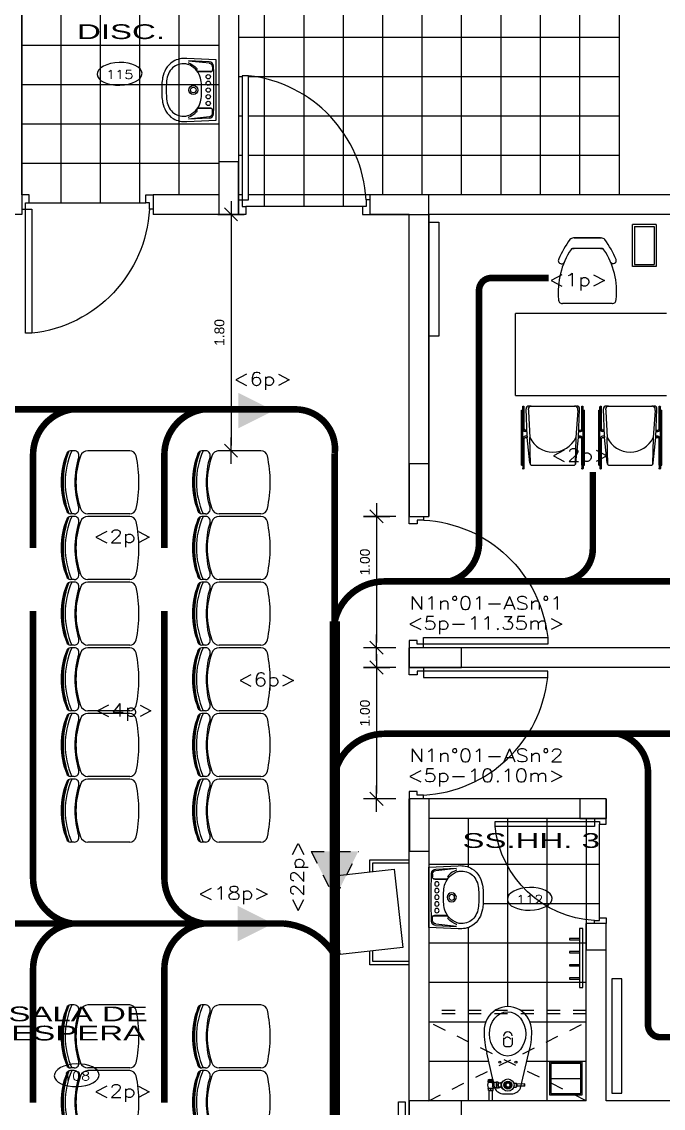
# Model space of a CAD drawing. Header units: millimetres. Extents: x 791 to 2661, y 209 to 602.
# Drawn here: x 1187.98 to 1192.87, y 536.87 to 545.15 of the extents above; entities that cross this region are included whole.
import ezdxf
from ezdxf.enums import TextEntityAlignment as Align

# ---------------------------------------------------------------- set-up
doc = ezdxf.new("R2010")
doc.units = ezdxf.units.MM
doc.header["$LTSCALE"] = 0.1
doc.header["$PDMODE"] = 3
for name, pattern in [('DASHED', [0.75, 0.5, -0.25]), ('DASHED2', [9.525, 6.35, -3.175]), ('HIDDEN', [9.525, 6.35, -3.175]), ('HIDDEN2', [4.7625, 3.175, -1.5875]), ('TRAZOS2', [0.375, 0.25, -0.125])]:
    doc.linetypes.add(name, pattern=pattern)
for name, color, linetype in [('02', 8, 'Continuous'), ('06', 1, 'Continuous'), ('1TEXTO-05', 5, 'Continuous'), ('COLUMNAS', 1, 'Continuous'), ('cOTAS EVACUACION', 1, 'Continuous'), ('Equipamiento', 1, 'Continuous'), ('evacuacion', 70, 'TRAZOS2'), ('LINEAS', 3, 'HIDDEN2'), ('Muebles proyeccion', 1, 'DASHED'), ('N-AMB', 2, 'Continuous'), ('Pisos', 253, 'Continuous'), ('Proyecciones', 9, 'HIDDEN'), ('Puertas', 1, 'Continuous'), ('Sanitarios', 1, 'Continuous'), ('texto seguridad', 120, 'Continuous'), ('Ventana alta', 1, 'DASHED2')]:
    doc.layers.add(name, color=color, linetype=linetype)
doc.layers.add('EVACUACION05', color=71, linetype='TRAZOS2', lineweight=50)
doc.styles.add('0', font='romans.SHX', dxfattribs={"width": 1.5})
doc.styles.add('LUNA', font='romans.shx', dxfattribs={"width": 1.5})
doc.styles.add('ROMANS', font='', dxfattribs={"oblique": 1, "height": 0.075})
doc.styles.get('ROMANS').set_extended_font_data('Arial')
doc.dimstyles.new('COTAS 50', dxfattribs={"dimscale": 2, "dimtxt": 1.5, "dimasz": 0.02, "dimexe": 0.05, "dimexo": 0.05, "dimgap": 0.025, "dimtad": 3, "dimzin": 4, "dimdsep": 46, "dimtxsty": 'ROMANS', "dimblk": 'LLL', "dimcen": 0, "dimdle": 0.18, "dimclrd": 256, "dimclre": 1, "dimclrt": 3, "dimadec": 0, "dimazin": 0, "dimtfac": 1, "dimtix": 1, "dimtofl": 0, "dimtmove": 1, "dimatfit": 3, "dimldrblk": 'OPEN90', "dimfxl": 0.18, "dimtolj": 1, "dimtzin": 0, "dimarcsym": 0})

# ---------------------------------------------------------------- blocks, each defined once
blk = doc.blocks.new('A$C381B24D8')
at = {"layer": 'Puertas'}
blk.add_lwpolyline([(0.07, 0.1), (0.07, 0.95), (0.025, 0.95), (0.025, 0.1)], close=True, dxfattribs=at)
for points in [[(0, 0.1), (0.025, 0.1), (0.025, 0.055), (0.05, 0.055), (0.05, 0), (0, 0)], [(0.9, 0.1), (0.875, 0.1), (0.875, 0.055), (0.85, 0.055), (0.85, 0), (0.9, 0)]]:
    blk.add_lwpolyline(points, dxfattribs=at)
blk.add_arc((-0.0292, 0.0499), 0.9056, 3.1739, 83.71109, dxfattribs=at)
blk = doc.blocks.new('A$C4FD81D01')
for p, q in [((-0.23, 0), (-0.2402, -0.2243)), ((0.23, 0), (-0.23, 0)), ((0.2402, -0.2243), (0.23, 0)), ((-0.2145, -0.0546), (-0.2216, -0.2119)), ((-0.2032, -0.0529), (-0.2208, -0.212)), ((-0.1753, -0.028), (-0.1544, -0.028)), ((-0.1404, -0.0423), (-0.1424, -0.1417)), ((-0.1375, -0.045), (-0.1375, -0.1383)), ((0.1375, -0.045), (0.1375, -0.1383)), ((0.1404, -0.0423), (0.1424, -0.1417)), ((0.1753, -0.028), (0.1544, -0.028)), ((0.2032, -0.0529), (0.2208, -0.212)), ((0.2145, -0.0546), (0.2216, -0.2119))]:
    blk.add_line(p, q)
for points in [[(-0.2072, -0.215, -0.005), (-0.2064, -0.212, -0.121292), (-0.166, -0.1504, -0.007977), (-0.1624, -0.1469)], [(0.2072, -0.215, 0.005), (0.2064, -0.212, 0.121292), (0.166, -0.1504, 0.007977), (0.1624, -0.1469)]]:
    blk.add_lwpolyline(points, format="xyb")
blk.add_lwpolyline([(-0.0496, -0.1137, 0.062677), (-0.1048, -0.1251, 0.110639), (-0.1576, -0.159, 0.120976), (-0.195, -0.2156, 0.061198), (-0.2, -0.25, 0.21707), (-0.1593, -0.342, 0.174983), (-0.0545, -0.3798, 0.010618), (0, -0.381, 0.010618), (0.0545, -0.3798, 0.174983), (0.1593, -0.342, 0.21707), (0.2, -0.25, 0.061198), (0.195, -0.2156, 0.120976), (0.1576, -0.159, 0.110639), (0.1048, -0.1251, 0.062677), (0.0496, -0.1137, 0.017583), (0, -0.112, 0.017583)], format="xyb", close=True)
for centre, radius in [((-0.1015, -0.0615), 0.0165), ((-0.051, -0.0615), 0.0165), ((0, -0.0615), 0.0165), ((0.051, -0.0615), 0.0165), ((0.1015, -0.0615), 0.0165), ((0, -0.175), 0.035), ((0, -0.175), 0.0215)]:
    blk.add_circle(centre, radius)
for centre, radius, start, end in [((-0.1795, -0.0561), 0.035, 92.00786, 177.39475), ((-0.1753, -0.056), 0.028, 90, 173.68888), ((0, -5.1762), 5.1582, 87.99214, 92.00786), ((-0.1545, -0.045), 0.017, 0, 90), ((-0.1544, -0.042), 0.014, 358.86261, 90), ((0.1545, -0.045), 0.017, 90, 180), ((0.1544, -0.042), 0.014, 90, 181.13739), ((0.1753, -0.056), 0.028, 6.31112, 90), ((0.1795, -0.0561), 0.035, 2.60525, 87.99214), ((-0.1583, -0.1513), 0.006, 313.35691, 133.35691), ((-0.1404, -0.1417), 0.002, 178.86261, 305.63814), ((-0.1355, -0.1383), 0.002, 180, 303.28912), ((0.1048, -0.1251), 9e-16, 142.3286, 0), ((0.1355, -0.1383), 0.002, 236.71088, 0), ((0.1404, -0.1417), 0.002, 234.36186, 1.13739), ((0.1583, -0.1513), 0.006, 46.64309, 226.64309), ((-0.0555, -0.2393), 0.1853, 175.37654, 209.02537), ((0.0555, -0.2393), 0.1853, 330.97463, 4.62346), ((-0.0678, -0.2307), 0.1792, 213.31809, 238.99235), ((0.0678, -0.2307), 0.1792, 301.00765, 326.68191), ((-0.0595, -0.2119), 0.1996, 239.74352, 260.7094), ((-0.0208, -0.0264), 0.389, 259.49668, 266.34485), ((0.0208, -0.0264), 0.389, 273.65515, 280.50332), ((0.0595, -0.2119), 0.1996, 279.2906, 300.25648), ((0, 2.5021), 2.9171, 269.10365, 270.89635)]:
    blk.add_arc(centre, radius, start, end)
blk = doc.blocks.new('A$C634057D1')
for p, q in [((0, 0), (0, -0.0778)), ((0.027, 0), (0.027, -0.0778)), ((-0.0857, -0.0538), (-0.1421, -0.0538)), ((-0.0035, -0.0778), (-0.0035, -0.0948)), ((0.0305, -0.0778), (-0.0035, -0.0778)), ((0.0135, -0.0795), (0.0135, -0.0931)), ((0.0305, -0.0778), (0.0305, -0.0948)), ((-0.212, -0.0973), (-0.2772, -0.3682)), ((-0.243, -0.1109), (-0.245, -0.1129)), ((-0.245, -0.1129), (-0.245, -0.1267)), ((-0.243, -0.1287), (-0.245, -0.1267)), ((-0.243, -0.1109), (-0.186, -0.1128)), ((-0.243, -0.1109), (-0.243, -0.1287)), ((-0.243, -0.1287), (-0.186, -0.1268)), ((-0.186, -0.1128), (-0.186, -0.1268)), ((-0.1795, -0.1048), (-0.182, -0.1073)), ((-0.182, -0.1323), (-0.182, -0.1073)), ((-0.1795, -0.1348), (-0.182, -0.1323)), ((-0.162, -0.1048), (-0.1795, -0.1048)), ((-0.1795, -0.1348), (-0.1795, -0.1048)), ((-0.162, -0.1348), (-0.1795, -0.1348)), ((-0.1591, -0.0988), (-0.162, -0.0988)), ((-0.162, -0.1062), (-0.162, -0.0988)), ((-0.162, -0.1334), (-0.162, -0.1408)), ((-0.1591, -0.1408), (-0.162, -0.1408)), ((-0.066, -0.0978), (-0.0744, -0.0978)), ((-0.066, -0.1418), (-0.0744, -0.1418)), ((-0.066, -0.0978), (-0.066, -0.1418)), ((-0.066, -0.1043), (-0.043, -0.1043)), ((-0.066, -0.1353), (-0.043, -0.1353)), ((-0.0477, -0.1043), (-0.0505, -0.0965)), ((-0.0472, -0.1043), (-0.0505, -0.0965)), ((-0.043, -0.0973), (-0.028, -0.0973)), ((-0.043, -0.1423), (-0.043, -0.0973)), ((-0.043, -0.1423), (-0.028, -0.1423)), ((-0.0408, -0.1198), (-0.0302, -0.1198)), ((-0.028, -0.1423), (-0.028, -0.0973)), ((-0.028, -0.0998), (-0.013, -0.0998)), ((-0.028, -0.1398), (-0.013, -0.1398)), ((-0.0169, -0.0973), (0.0437, -0.3664)), ((0.0037, -0.0993), (-0.013, -0.0993)), ((-0.013, -0.0993), (-0.013, -0.1403)), ((0.0037, -0.1403), (-0.013, -0.1403)), ((0.0331, -0.0948), (-0.0061, -0.0948)), ((-0.0061, -0.0948), (-0.0061, -0.0993)), ((0.0331, -0.0968), (-0.0061, -0.0968)), ((-0.0061, -0.1403), (-0.0061, -0.1518)), ((0.0331, -0.1428), (-0.0061, -0.1428)), ((0.0331, -0.1518), (-0.0061, -0.1518)), ((-0.0035, -0.1518), (-0.0035, -0.1618)), ((0.0305, -0.1618), (-0.0035, -0.1618)), ((0.0135, -0.1535), (0.0135, -0.1601)), ((0.0305, -0.1518), (0.0305, -0.1618)), ((0.0331, -0.0948), (0.0331, -0.0968)), ((0.0331, -0.1428), (0.0331, -0.1518)), ((-0.149, -0.4801), (-0.149, -0.4297)), ((-0.099, -0.4147), (-0.134, -0.4147)), ((-0.084, -0.4801), (-0.084, -0.4297))]:
    blk.add_line(p, q)
blk.add_lwpolyline([(-0.1257, -0.1038), (-0.135, -0.1198), (-0.1257, -0.1358), (-0.1073, -0.1358), (-0.098, -0.1198), (-0.1073, -0.1038)], close=True)
for centre, radius in [((-0.1165, -0.1198), 0.0475), ((-0.1165, -0.1198), 0.03), ((-0.1165, -0.1198), 0.029), ((-0.1165, -0.1198), 0.0261), ((-0.1165, -0.1198), 0.024), ((-0.1165, -0.1198), 0.0232), ((-0.1165, -0.1198), 0.016), ((-0.1783, -0.2941), 0.00767), ((-0.0547, -0.2941), 0.00767)]:
    blk.add_circle(centre, radius)
for centre, radius, start, end in [((-0.1462, -0.1253), 0.0716, 87.57807, 156.96042), ((-0.0827, -0.1253), 0.0716, 23.03958, 92.42193), ((0.005, -0.1001), 0.0223, 67.58788, 112.41212), ((0.022, -0.1001), 0.0223, 67.58788, 112.41212), ((-0.1802, -0.1176), 0.00754, 103.7683, 140.24247), ((-0.1802, -0.122), 0.00754, 219.75753, 256.2317), ((-0.1345, -0.1093), 0.0275, 157.58788, 171.3471), ((-0.1345, -0.1303), 0.0275, 188.6529, 202.41212), ((-0.0962, -0.1149), 0.0304, 7.81293, 34.26209), ((-0.0962, -0.1247), 0.0304, 325.73791, 352.18707), ((-0.0135, -0.1086), 0.0295, 157.58788, 202.41212), ((-0.0135, -0.131), 0.0295, 157.58788, 202.41212), ((-0.0575, -0.1086), 0.0295, 337.58788, 22.41212), ((-0.0575, -0.131), 0.0295, 337.58788, 22.41212), ((0.0241, -0.1198), 0.0371, 146.49155, 213.50845), ((0.005, -0.0725), 0.0223, 247.58788, 292.41212), ((0.005, -0.1741), 0.0223, 67.58788, 112.41212), ((0.005, -0.1395), 0.0223, 247.58788, 292.41212), ((0.039, -0.1198), 0.0408, 159.19873, 200.80127), ((0.022, -0.0725), 0.0223, 247.58788, 292.41212), ((0.022, -0.1741), 0.0223, 67.58788, 112.41212), ((0.022, -0.1395), 0.0223, 247.58788, 292.41212), ((-0.0134, -0.1198), 0.0519, 333.71578, 26.28422), ((-0.134, -0.4297), 0.015, 90, 180), ((-0.1165, -0.4921), 0.0326, 184.69817, 357.37177), ((-0.1138, -0.4582), 0.0267, 202.8247, 331.59324), ((-0.099, -0.4297), 0.015, 0, 90)]:
    blk.add_arc(centre, radius, start, end)
for centre, major_axis, ratio, start_param, end_param in [((-0.1165, -0.5233), (0, -0.3339), 0.543435, 4.229443, 4.728782), ((-0.1165, -0.5233), (0, -0.3339), 0.543435, 1.554403, 2.060025), ((-0.1165, -0.5288), (0, -0.1893), 0.958462, 4.712389, 7.853982)]:
    blk.add_ellipse(centre, major_axis=major_axis, ratio=ratio, start_param=start_param, end_param=end_param)
blk.add_ellipse((-0.1144, -0.5096), major_axis=(0, -0.1683), ratio=0.821749)
blk = doc.blocks.new('MC-19')
at = {"layer": 'Equipamiento'}
for p, q in [((0.2192, 0.631), (0.2193, 0.6328)), ((0.2193, 0.6328), (0.2193, 0.6329)), ((0.2193, 0.6328), (0.2193, 0.6328)), ((0.2193, 0.6328), (0.2193, 0.6328)), ((0.2193, 0.6328), (0.2193, 0.6328)), ((0.2193, 0.6328), (0.2193, 0.6328)), ((0.2193, 0.6328), (0.2193, 0.6328)), ((0.2193, 0.631), (0.2193, 0.2528)), ((0.2193, 0.6265), (0.2193, 0.2528)), ((-0.2807, 0.5428), (-0.2807, 0.5476)), ((-0.2807, 0.5428), (-0.2807, 0.5476)), ((-0.2807, 0.5428), (-0.2807, 0.3381)), ((-0.2807, 0.3428), (-0.2807, 0.5428)), ((-0.1999, 0.5569), (-0.1999, 0.3287)), ((-0.1999, 0.5433), (-0.1999, 0.5569)), ((-0.1999, 0.5569), (-0.1999, 0.5433)), ((-0.1999, 0.3287), (-0.1999, 0.3423)), ((0.2192, 0.2549), (0.2193, 0.2528)), ((0.2193, 0.2528), (0.2193, 0.2528)), ((0.2193, 0.2528), (0.2193, 0.2528))]:
    blk.add_line(p, q, dxfattribs=at)
for centre, radius, start, end in [((0.1325, 0.0765), 0.5891, 84.47386, 123.23104), ((-0.1086, 0.6393), 0.0236, 303.18455, 106.85889), ((0.1893, 0.6328), 0.03, 360, 90), ((0.223, -0.1203), 0.8522, 113.39683, 125.1108), ((-0.2266, 0.5403), 0.0546, 137.91193, 172.27353), ((-0.1803, 0.5516), 0.0202, 119.4922, 164.76408), ((-0.2009, 0.3564), 0.0819, 192.9593, 215.40271), ((0.2133, 0.9796), 0.8253, 234.35405, 246.14717), ((-0.1809, 0.3337), 0.0196, 194.76112, 241.35335), ((0.1341, 0.8152), 0.595, 236.66069, 275.32146), ((-0.1074, 0.2459), 0.0248, 238.20308, 80.96344), ((0.1893, 0.2528), 0.03, 270, 0)]:
    blk.add_arc(centre, radius, start, end, dxfattribs=at)
blk = doc.blocks.new('MC-17')
for p, q in [((-0.23, 0.5084), (-0.23, 0.5152)), ((-0.23, 0.5084), (-0.23, 0.5087)), ((-0.23, 0.49), (-0.23, 0.5087)), ((-0.23, 0.3468), (-0.23, 0.5084)), ((-0.22, 0.5084), (-0.22, 0.5152)), ((-0.22, 0.5084), (-0.22, 0.5087)), ((-0.22, 0.3468), (-0.22, 0.5087)), ((-0.22, 0.5087), (-0.22, 0.3468)), ((-0.1954, 0.29), (-0.2032, 0.4983)), ((-0.1862, 0.4903), (-0.1862, 0.5)), ((-0.175, 0.52), (-0.1833, 0.52)), ((-0.175, 0.52), (-0.1573, 0.52)), ((-0.1662, 0.52), (0.1696, 0.52)), ((-0.1573, 0.52), (-0.1573, 0.5192)), ((0.175, 0.52), (0.1643, 0.52)), ((0.175, 0.52), (0.1833, 0.52)), ((0.1896, 0.4867), (0.1896, 0.5)), ((0.195, 0.28), (0.2032, 0.4983)), ((0.22, 0.508), (0.22, 0.5153)), ((0.22, 0.3468), (0.22, 0.508)), ((0.23, 0.508), (0.23, 0.5153)), ((0.23, 0.3468), (0.23, 0.508)), ((-0.24, 0.49), (-0.23, 0.49)), ((-0.24, 0.49), (-0.23, 0.49)), ((-0.24, 0.49), (-0.23, 0.49)), ((-0.24, 0.49), (-0.23, 0.49)), ((-0.24, 0.49), (-0.23, 0.49)), ((-0.24, 0.07), (-0.24, 0.49)), ((-0.24, 0.49), (-0.24, 0.07)), ((-0.23, 0.49), (-0.23, 0.46)), ((-0.1862, 0.4903), (-0.1862, 0.4799)), ((-0.1862, 0.4799), (-0.175, 0.28)), ((0.1896, 0.4867), (0.175, 0.28)), ((0.23, 0.49), (0.24, 0.49)), ((0.24, 0.07), (0.24, 0.49)), ((-0.23, 0.27), (-0.23, 0.3468)), ((-0.1971, 0.3368), (-0.21, 0.3368)), ((0.1971, 0.3368), (0.21, 0.3368)), ((0.23, 0.2674), (0.23, 0.3644)), ((-0.23, 0.27), (-0.23, 0.0524)), ((-0.2199, 0.3268), (-0.22, 0.3268)), ((-0.22, 0.27), (-0.22, 0.0524)), ((-0.22, 0.0517), (-0.22, 0.27)), ((-0.1968, 0.3268), (-0.21, 0.3268)), ((-0.1954, 0.29), (-0.21, 0.29)), ((-0.21, 0.28), (-0.195, 0.28)), ((-0.21, 0.28), (-0.195, 0.28)), ((-0.1954, 0.29), (-0.195, 0.28)), ((-0.1759, 0.089), (-0.195, 0.28)), ((-0.175, 0.28), (-0.175, 0.28)), ((-0.1697, 0.0755), (-0.175, 0.28)), ((0.175, 0.28), (0.1697, 0.0755)), ((0.1759, 0.089), (0.195, 0.28)), ((0.21, 0.28), (0.195, 0.28)), ((0.195, 0.28), (0.21, 0.28)), ((0.21, 0.29), (0.1954, 0.29)), ((0.1968, 0.3268), (0.21, 0.3268)), ((0.22, 0.27), (0.22, 0.2531)), ((0.22, 0.07), (0.22, 0.27)), ((0.22, 0.2531), (0.22, 0.07)), ((0.23, 0.29), (0.23, 0.3268)), ((0.23, 0.29), (0.23, 0.2674)), ((0.23, 0.28), (0.23, 0.29)), ((0.23, 0.28), (0.23, 0.2586)), ((0.23, 0.0526), (0.23, 0.27)), ((0.23, 0.2586), (0.23, 0.0448)), ((-0.23, 0.07), (-0.23, 0.1)), ((-0.1759, 0.089), (-0.1759, 0.089)), ((-0.24, 0.07), (-0.23, 0.07)), ((-0.24, 0.07), (-0.23, 0.07)), ((-0.24, 0.07), (-0.23, 0.07)), ((-0.24, 0.07), (-0.23, 0.07)), ((-0.24, 0.07), (-0.23, 0.07)), ((-0.23, 0.07), (-0.23, 0.0524)), ((-0.23, 0.0533), (-0.23, 0.0449)), ((-0.23, 0.0533), (-0.23, 0.0524)), ((-0.22, 0.0524), (-0.22, 0.0554)), ((-0.22, 0.0517), (-0.22, 0.049)), ((-0.22, 0.049), (-0.22, 0.0449)), ((-0.1559, 0.07), (0.1559, 0.07)), ((0.22, 0.07), (0.22, 0.0526)), ((0.22, 0.0526), (0.22, 0.0448)), ((0.23, 0.07), (0.24, 0.07)), ((0.23, 0.0526), (0.23, 0.0448))]:
    blk.add_line(p, q)
for centre in [(-0.225, 0.515), (0.225, 0.515), (-0.225, 0.045), (0.225, 0.045)]:
    blk.add_circle(centre, 0.005)
for centre, radius, start, end in [((-0.1833, 0.5), 0.02, 90.00001, 184.76365), ((-0.1662, 0.5), 0.02, 90.00001, 180.00001), ((0.1696, 0.5), 0.02, 0.00001, 90.00001), ((0.1833, 0.5), 0.02, 355.23637, 90.00001), ((-0.21, 0.3468), 0.02, 180.00001, 270.00001), ((-0.21, 0.3468), 0.01, 180.00001, 270.00001), ((0.21, 0.3468), 0.01, 270.00001, 0.00001), ((0.21, 0.3468), 0.02, 270.00001, 0.00001), ((-0.21, 0.27), 0.02, 90.00001, 180.00001), ((-0.21, 0.27), 0.01, 90.00001, 180.00001), ((-0.21, 0.27), 0.01, 90.00001, 180.00001), ((0, 0.3642), 0.1942, 205.69542, 334.3046), ((0.21, 0.27), 0.02, 0.00001, 90.00001), ((0.21, 0.27), 0.01, 0.00001, 90.00001), ((-0.1559, 0.09), 0.02, 182.72632, 270.00001), ((0.1559, 0.09), 0.02, 270.00001, 357.2737)]:
    blk.add_arc(centre, radius, start, end)
blk = doc.blocks.new('MC-34')
for p, q in [((-0.025, 0.05), (-0.1, 0.05)), ((-0.025, -0.05), (-0.1, -0.05)), ((-0.025, -0.15), (-0.1, -0.15))]:
    blk.add_line(p, q)
blk.add_lwpolyline([(0, -0.225), (0, 0.225), (-0.025, 0.225), (-0.025, -0.225)], close=True)
for points in [[(-0.025, 0.15), (-0.1, 0.15), (-0.1, 0.14), (-0.025, 0.14)], [(-0.025, 0.05), (-0.1, 0.05), (-0.1, 0.04), (-0.025, 0.04)], [(-0.025, -0.05), (-0.1, -0.05), (-0.1, -0.06), (-0.025, -0.06)], [(-0.025, -0.15), (-0.1, -0.15), (-0.1, -0.16), (-0.025, -0.16)]]:
    blk.add_lwpolyline(points)
blk = doc.blocks.new('I-40')
at = {"layer": 'Equipamiento'}
for points in [[(-0.555, 0.7157), (-0.255, 0.7157), (-0.255, 0.6124)], [(-0.555, 0.6907), (-0.28, 0.6907), (-0.28, 0.6097)], [(-0.255, 0.0088), (-0.255, -0.0843), (-0.555, -0.0843)], [(-0.28, 0.006), (-0.28, -0.0593), (-0.555, -0.0593)]]:
    blk.add_lwpolyline(points, dxfattribs=at)
blk.add_lwpolyline([(-0.508, 0.5844), (-0.0309, 0.6373), (0.0353, 0.041), (-0.4418, -0.012)], close=True, dxfattribs=at)
blk = doc.blocks.new('MP-1')
at = {"layer": 'Equipamiento'}
blk.add_line((0.115, 0), (0.115, -0.23), dxfattribs=at)
for points in [[(-0.01, -0.24), (0.24, -0.24), (0.24, 0.01), (-0.01, 0.01)], [(0, -0.23), (0.23, -0.23), (0.23, 0), (0, 0)]]:
    blk.add_lwpolyline(points, close=True, dxfattribs=at)
blk = doc.blocks.new('A$C3F322D38')
at = {"layer": 'Equipamiento'}
for p, q in [((-0.24, -0.1005), (-0.24, -0.0705)), ((0.24, -0.1005), (0.24, -0.0705)), ((-0.24, -0.5221), (-0.24, -0.2041)), ((0.24, -0.5221), (0.24, -0.2041))]:
    blk.add_line(p, q, dxfattribs=at)
for centre, radius, start, end in [((0, -0.6123), 0.5823, 65.66022, 114.33978), ((-0.2063, -0.0733), 0.0338, 113.58995, 175.27762), ((0, -0.678), 0.663, 69.07195, 110.92805), ((0, -0.6772), 0.6672, 69.62047, 110.37953), ((0, -0.5917), 0.5917, 68.18646, 111.81354), ((0.2063, -0.0733), 0.0338, 4.72238, 66.41005), ((-0.205, -0.1005), 0.035, 180, 286.85061), ((-0.18, -0.2041), 0.06, 109.1043, 180), ((0, -0.7089), 0.5959, 70.42637, 109.57363), ((0, -0.7605), 0.6561, 72.72344, 107.27656), ((0.205, -0.1005), 0.035, 253.14939, 0), ((0.18, -0.2041), 0.06, 0, 70.8957), ((-0.19, -0.5221), 0.05, 180, 257.77604), ((0, 0.3318), 0.9248, 257.47372, 282.52628), ((0.19, -0.5221), 0.05, 282.22396, 0)]:
    blk.add_arc(centre, radius, start, end, dxfattribs=at)
blk = doc.blocks.new('LLL')
for p, q in [((0, 2.5), (0, -2.5)), ((2.5, 0), (-2.5, 0))]:
    blk.add_line(p, q)
at = {"color": 3}
blk.add_line((-1.25, -1.25), (1.25, 1.25), dxfattribs=at)
at = {"layer": 'Defpoints', "color": 0, "linetype": 'ByBlock'}
blk.add_point((0, 0), dxfattribs=at)
blk.add_point((0, 0), dxfattribs=at)
blk = doc.blocks.new('*D289')
at = {"layer": 'cOTAS EVACUACION', "color": 1, "lineweight": -2, "ltscale": 0.15, "transparency": 16777216}
for p, q in [((1190.8314, 540.2291), (1190.5838, 540.2291)), ((1190.8314, 539.2291), (1190.5838, 539.2291))]:
    blk.add_line(p, q, dxfattribs=at)
at = {"layer": 'cOTAS EVACUACION', "lineweight": -2, "ltscale": 0.15, "transparency": 16777216}
blk.add_line((1190.6838, 540.1891), (1190.6838, 539.2691), dxfattribs=at)
at = {"layer": 'Defpoints', "color": 0, "ltscale": 0.15, "transparency": 16777216}
for p in [(1190.9314, 540.2291), (1190.6838, 539.2291), (1190.9314, 539.2291)]:
    blk.add_point(p, dxfattribs=at)
at = {"layer": 'cOTAS EVACUACION', "lineweight": -2, "ltscale": 0.15, "transparency": 16777216, "xscale": 0.04, "yscale": 0.04, "zscale": 0.04}
for p, rotation in [((1190.6838, 540.2291), 90), ((1190.6838, 539.2291), 270)]:
    blk.add_blockref('LLL', p, dxfattribs=dict(at, rotation=rotation))
at = {"layer": 'cOTAS EVACUACION', "color": 3, "ltscale": 0.15, "transparency": 16777216, "insert": (1190.5955, 539.8809), "char_height": 0.075, "attachment_point": 5, "rotation": 90, "style": 'ROMANS'}
blk.add_mtext('\\A1;1.00', dxfattribs=at)
blk = doc.blocks.new('_OPEN90')
at = {"color": 0, "linetype": 'ByBlock', "ltscale": 0.7}
for p, q in [((0, 0), (-1, 0)), ((-0.5, 0.5), (0, 0)), ((0, 0), (-0.5, -0.5))]:
    blk.add_line(p, q, dxfattribs=at)
blk = doc.blocks.new('*D290')
at = {"layer": 'cOTAS EVACUACION', "color": 1, "lineweight": -2, "ltscale": 0.15, "transparency": 16777216}
for p, q in [((1190.8314, 541.3791), (1190.5838, 541.3791)), ((1190.8314, 540.3791), (1190.5838, 540.3791))]:
    blk.add_line(p, q, dxfattribs=at)
at = {"layer": 'cOTAS EVACUACION', "lineweight": -2, "ltscale": 0.15, "transparency": 16777216}
blk.add_line((1190.6838, 541.3391), (1190.6838, 540.4191), dxfattribs=at)
at = {"layer": 'Defpoints', "color": 0, "ltscale": 0.15, "transparency": 16777216}
for p in [(1190.9314, 541.3791), (1190.6838, 540.3791), (1190.9314, 540.3791)]:
    blk.add_point(p, dxfattribs=at)
at = {"layer": 'cOTAS EVACUACION', "lineweight": -2, "ltscale": 0.15, "transparency": 16777216, "xscale": 0.04, "yscale": 0.04, "zscale": 0.04}
for p, rotation in [((1190.6838, 541.3791), 90), ((1190.6838, 540.3791), 270)]:
    blk.add_blockref('LLL', p, dxfattribs=dict(at, rotation=rotation))
at = {"layer": 'cOTAS EVACUACION', "color": 3, "ltscale": 0.15, "transparency": 16777216, "insert": (1190.5955, 541.0309), "char_height": 0.075, "attachment_point": 5, "rotation": 90, "style": 'ROMANS'}
blk.add_mtext('\\A1;1.00', dxfattribs=at)
blk = doc.blocks.new('*D293')
at = {"layer": 'cOTAS EVACUACION', "color": 1, "lineweight": -2, "ltscale": 0.15, "transparency": 16777216}
for p, q in [((1189.5814, 543.6791), (1189.6758, 543.6791)), ((1189.5445, 541.8791), (1189.4758, 541.8791))]:
    blk.add_line(p, q, dxfattribs=at)
at = {"layer": 'cOTAS EVACUACION', "lineweight": -2, "ltscale": 0.15, "transparency": 16777216}
blk.add_line((1189.5758, 543.6391), (1189.5758, 541.9191), dxfattribs=at)
at = {"layer": 'Defpoints', "color": 0, "ltscale": 0.15, "transparency": 16777216}
for p in [(1189.4814, 543.6791), (1189.5758, 541.8791), (1189.6445, 541.8791)]:
    blk.add_point(p, dxfattribs=at)
at = {"layer": 'cOTAS EVACUACION', "lineweight": -2, "ltscale": 0.15, "transparency": 16777216, "xscale": 0.04, "yscale": 0.04, "zscale": 0.04}
for p, rotation in [((1189.5758, 543.6791), 90), ((1189.5758, 541.8791), 270)]:
    blk.add_blockref('LLL', p, dxfattribs=dict(at, rotation=rotation))
at = {"layer": 'cOTAS EVACUACION', "color": 3, "ltscale": 0.15, "transparency": 16777216, "insert": (1189.4875, 542.7791), "char_height": 0.075, "attachment_point": 5, "rotation": 90, "style": 'ROMANS'}
blk.add_mtext('\\A1;1.80', dxfattribs=at)

msp = doc.modelspace()

# ---------------------------------------------------------------- hatches: boundary and pattern name
at = {"layer": 'evacuacion', "linetype": 'DASHED2', "ltscale": 0.025}
for points in [[(1189.9008, 542.1849), (1189.6308, 542.3199), (1189.6308, 542.0499)], [(1189.896, 538.2789), (1189.626, 538.4139), (1189.626, 538.1439)]]:
    msp.add_hatch(color=256, dxfattribs=at).paths.add_polyline_path(points)
at = {"layer": 'EVACUACION05', "ltscale": 0.05}
msp.add_hatch(color=256, dxfattribs=at).paths.add_polyline_path([(1190.3655, 538.4688), (1190.5455, 538.8288), (1190.1855, 538.8288)])
at = {"layer": 'Pisos', "ltscale": 0.15}
h = msp.add_hatch(dxfattribs=at)
h.set_pattern_fill('_USER', color=256, scale=0.3, style=0, double=1, pattern_type=0)
h.set_pattern_definition([(360, (1192.53137, 543.82913), (7e-17, 0.3), []), (90, (1192.53137, 543.82913), (-0.3, 9e-17), [])])
h.paths.add_polyline_path([(1192.5314, 548.6125), (1191.1314, 548.5984), (1191.1314, 548.2984), (1191.1314, 548.2984), (1191.1314, 548.2681), (1191.1162, 548.2681), (1191.1162, 548.2736), (1191.1071, 548.2736, 0.011711), (1191.0814, 548.2732), (1191.0814, 547.7272), (1191.103, 547.7272), (1191.103, 547.7135), (1191.1162, 547.7135), (1191.1162, 547.7287), (1191.1314, 547.7287), (1191.1314, 547.6984), (1191.1314, 547.6984), (1191.1314, 547.3484), (1191.1314, 547.3181), (1191.1162, 547.3181), (1191.1162, 547.3236), (1191.1071, 547.3236, 0.011711), (1191.0814, 547.3232), (1191.0814, 546.7772), (1191.103, 546.7772), (1191.103, 546.7635), (1191.1162, 546.7635), (1191.1162, 546.7787), (1191.1314, 546.7787), (1191.1314, 546.7484), (1191.1314, 546.3984), (1191.1314, 546.3681), (1191.1162, 546.3681), (1191.1162, 546.3736), (1191.1071, 546.3736, 0.011711), (1191.0814, 546.3732), (1191.0814, 545.8272), (1191.103, 545.8272), (1191.103, 545.8135), (1191.1162, 545.8135), (1191.1162, 545.8287), (1191.1314, 545.8287), (1191.1314, 545.7984), (1191.1314, 545.7484), (1189.6314, 545.7484), (1189.6314, 545.3108), (1192.5314, 545.3108)])
h.paths.add_polyline_path([(1192.5314, 545.3108), (1190.74, 545.3108), (1189.6314, 545.3108), (1189.6314, 543.8291), (1189.6591, 543.8291), (1189.6591, 544.7347), (1189.7091, 544.7347, -0.355673), (1190.6007, 543.8291), (1190.6314, 543.8291), (1192.5314, 543.8291)])
h.paths.add_polyline_path([(1189.7091, 544.7347), (1189.7091, 543.8291), (1190.6007, 543.8291, 0.355673)], flags=17)
h.paths.add_polyline_path([(1190.6007, 543.8291), (1189.7091, 543.8291), (1189.7091, 543.7902), (1189.6591, 543.7902), (1189.6591, 543.7402), (1189.6869, 543.7402), (1190.5758, 543.7402), (1190.6036, 543.7402), (1190.6036, 543.7902, 0.00969)])
h = msp.add_hatch(dxfattribs=at)
h.set_pattern_fill('_USER', color=256, scale=0.3, style=0, double=1, pattern_type=0)
h.set_pattern_definition([(360, (1187.98137, 543.76802), (7e-17, 0.3), []), (90, (1187.98137, 543.76802), (-0.3, 9e-17), [])])
h.paths.add_polyline_path([(1187.9814, 545.3108), (1187.9814, 543.8291), (1188.9814, 543.8291), (1188.9814, 543.8291), (1189.4814, 543.8291), (1189.4814, 545.3108)])
h.paths.add_polyline_path([(1188.9258, 543.768), (1188.9258, 543.8291), (1188.0369, 543.8291), (1188.0369, 543.768)])

# ---------------------------------------------------------------- linework, layer by layer
at = {"layer": '02'}
msp.add_line((1192.5314, 548.6125), (1192.5314, 543.8291), dxfattribs=at)
at = {"layer": '06'}
for p, q in [((1189.6314, 548.5833), (1189.6314, 543.6791)), ((1187.9814, 546.5652), (1187.9814, 543.8291)), ((1189.4814, 546.5652), (1189.4814, 543.8291)), ((1187.9814, 543.8291), (1187.9814, 543.8291)), ((1187.9814, 543.8291), (1187.9814, 543.6791)), ((1189.4814, 543.8291), (1188.9814, 543.8291)), ((1188.9814, 543.8291), (1188.9814, 543.6791)), ((1190.6314, 543.8291), (1190.6314, 543.6791)), ((1193.1314, 543.8291), (1190.6314, 543.8291)), ((1193.1314, 543.8291), (1192.4314, 543.8291)), ((1187.9814, 543.6791), (1187.8314, 543.6791)), ((1189.6314, 543.6791), (1188.9814, 543.6791)), ((1190.9314, 543.6791), (1190.6314, 543.6791)), ((1190.9314, 541.3791), (1190.9314, 543.6791)), ((1195.7314, 543.6791), (1191.0814, 543.6791)), ((1191.0814, 541.7291), (1191.0814, 543.6791)), ((1191.0814, 543.6791), (1191.0814, 541.3791)), ((1190.9314, 541.3791), (1191.0814, 541.3791)), ((1195.7314, 540.3791), (1190.9314, 540.3791)), ((1190.9314, 540.2291), (1190.9314, 540.3791)), ((1196.9314, 540.2291), (1190.9314, 540.2291)), ((1190.9314, 534.4791), (1190.9314, 539.2291)), ((1192.4314, 539.2291), (1190.9314, 539.2291)), ((1192.4314, 539.2291), (1192.4314, 539.0791)), ((1191.0814, 539.0791), (1191.0814, 536.9291)), ((1192.4314, 539.0791), (1191.0814, 539.0791)), ((1192.4314, 538.2791), (1192.2814, 538.2791)), ((1192.2814, 536.9291), (1192.2814, 538.2791)), ((1192.4314, 536.9291), (1192.4314, 538.2791)), ((1192.2814, 536.9291), (1191.0814, 536.9291)), ((1192.2814, 536.9291), (1191.0814, 536.9291)), ((1196.9314, 536.9291), (1192.4314, 536.9291))]:
    msp.add_line(p, q, dxfattribs=at)
at = {"layer": 'COLUMNAS', "ltscale": 0.15}
for points in [[(1189.6314, 544.0791), (1189.4814, 544.0791), (1189.4814, 543.6791), (1189.6314, 543.6791)], [(1190.6314, 543.8291), (1190.6314, 543.6791), (1191.0814, 543.6791), (1191.0814, 543.8291)], [(1191.0814, 541.7791), (1190.9314, 541.7791), (1190.9314, 541.3791), (1191.0814, 541.3791)], [(1190.9314, 540.3791), (1190.9314, 540.2291), (1191.3314, 540.2291), (1191.3314, 540.3791)], [(1191.0841, 539.2291), (1190.9341, 539.2291), (1190.9341, 538.8291), (1191.0841, 538.8291)], [(1192.2314, 539.0791), (1192.4314, 539.0791), (1192.4314, 539.2291), (1192.2314, 539.2291)], [(1192.2814, 538.2791), (1192.2814, 538.0791), (1192.4314, 538.0791), (1192.4314, 538.2791)], [(1190.9314, 536.9291), (1190.9314, 536.7791), (1191.3314, 536.7791), (1191.3314, 536.9291)]]:
    msp.add_lwpolyline(points, close=True, dxfattribs=at)
at = {"layer": 'Equipamiento', "lineweight": -2}
for p, q in [((1192.6343, 543.2815), (1192.6343, 543.6015)), ((1192.8143, 543.6015), (1192.6343, 543.6015)), ((1192.6493, 543.5865), (1192.6493, 543.2965)), ((1192.6493, 543.5865), (1192.7993, 543.5865)), ((1192.7993, 543.5865), (1192.7993, 543.2965)), ((1192.8143, 543.6015), (1192.8143, 543.2815)), ((1192.8143, 543.2815), (1192.6343, 543.2815)), ((1192.6493, 543.2965), (1192.7993, 543.2965)), ((1191.7425, 542.2995), (1191.7425, 542.9245)), ((1192.8925, 542.9245), (1191.7425, 542.9245)), ((1191.7425, 542.2995), (1192.8925, 542.2995))]:
    msp.add_line(p, q, dxfattribs=at)
for points in [[(1191.1589, 543.6209), (1191.1589, 542.7505), (1191.0814, 542.7505), (1191.0814, 543.6209)], [(1192.5527, 536.9873), (1192.5527, 537.8578), (1192.4751, 537.8578), (1192.4751, 536.9873)]]:
    msp.add_lwpolyline(points, close=True, dxfattribs=at)
at = {"layer": 'Equipamiento'}
msp.add_lwpolyline([(1190.8506, 536.9205), (1190.9006, 536.9205), (1190.9006, 535.8205), (1190.8506, 535.8205)], close=True, dxfattribs=at)
at = {"layer": 'evacuacion'}
msp.add_line((1190.1855, 538.8288), (1190.5455, 538.8288), dxfattribs=at)
at = {"layer": 'evacuacion', "linetype": 'DASHED2', "ltscale": 0.2, "const_width": 0.05}
for points in [[(1191.9939, 543.1948), (1191.5582, 543.1948, 0.416564), (1191.4643, 543.1001), (1191.4643, 541.1793, -0.336137), (1191.2406, 540.8842, -6.827087)], [(1187.3649, 542.1944), (1190.0661, 542.1944, -0.446651), (1190.3655, 541.8603), (1190.3655, 540.5813)], [(1188.0677, 541.1391), (1188.0677, 541.8479, -0.370156), (1188.3649, 542.1944)], [(1189.0677, 541.1391), (1189.0677, 541.8479, -0.370156), (1189.3649, 542.1944)], [(1194.2713, 542.084), (1194.2713, 541.1487, -0.448547), (1193.9742, 540.8842), (1190.9314, 540.8842)], [(1192.3306, 541.718), (1192.3306, 541.1309, -0.397007), (1192.098, 540.8842, -2.370177)], [(1190.9314, 540.8842), (1190.7435, 540.8842, 0.351222), (1190.3655, 540.5813, 0.788242)], [(1188.0677, 540.6595), (1188.0677, 538.6257, 0.370156), (1188.3649, 538.2791)], [(1189.0677, 540.6595), (1189.0677, 538.6257, 0.370156), (1189.3649, 538.2791)], [(1190.9314, 539.7241), (1190.7435, 539.7241, 0.351222), (1190.3655, 539.4212, 0.788242)], [(1195.2835, 538.3205), (1195.2835, 539.4596, 0.448547), (1194.9865, 539.7241), (1190.9314, 539.7241)], [(1193.2809, 537.4135), (1192.8451, 537.4135, -0.416564), (1192.7512, 537.5081), (1192.7512, 539.429, 0.336137), (1192.5276, 539.7241, 6.827087)], [(1190.3655, 538.0379, 0.238527), (1189.9808, 538.2791), (1187.3649, 538.2791)], [(1188.0677, 536.9157), (1188.0677, 537.9326, -0.370156), (1188.3649, 538.2791)], [(1189.0677, 536.9157), (1189.0677, 537.9326, -0.370156), (1189.3649, 538.2791)]]:
    msp.add_lwpolyline(points, format="xyb", dxfattribs=at)
at = {"layer": 'evacuacion'}
msp.add_lwpolyline([(1190.1855, 538.8288), (1190.3655, 538.4688), (1190.5455, 538.8288)], dxfattribs=at)
at = {"layer": 'EVACUACION05', "ltscale": 8, "const_width": 0.08}
msp.add_lwpolyline([(1190.3655, 540.5813), (1190.3655, 533.6813)], dxfattribs=at)
at = {"layer": 'N-AMB', "ltscale": 0.5, "extrusion": (0, 0, -1)}
for centre in [(1188.7267, 544.7491), (1191.8505, 538.4671), (1188.4, 537.1237)]:
    msp.add_ellipse(centre, major_axis=(-0.1707, -0.0044), ratio=0.506987, dxfattribs=at)
at = {"layer": 'Pisos'}
for p, q in [((1188.0369, 543.768), (1188.9258, 543.768)), ((1191.3814, 539.0791), (1191.3814, 538.7097)), ((1191.6814, 539.0791), (1191.6814, 537.6472)), ((1191.9814, 539.0791), (1191.9814, 536.9291)), ((1192.2814, 539.0791), (1192.2814, 538.2791)), ((1192.3825, 538.3236), (1192.3825, 539.0347)), ((1192.3825, 538.7291), (1191.0814, 538.7291)), ((1192.3825, 538.4291), (1191.4959, 538.4291)), ((1191.3814, 538.2485), (1191.3814, 536.9291)), ((1192.2814, 538.1291), (1191.0814, 538.1291)), ((1192.2814, 537.8291), (1191.0814, 537.8291)), ((1191.5158, 537.5291), (1191.0814, 537.5291)), ((1192.2814, 537.5291), (1191.852, 537.5291)), ((1191.5387, 537.2291), (1191.0814, 537.2291)), ((1192.2814, 537.2291), (1191.8282, 537.2291))]:
    msp.add_line(p, q, dxfattribs=at)
at = {"layer": 'Pisos', "ltscale": 0.15}
msp.add_line((1190.5758, 543.7402), (1189.6869, 543.7402), dxfattribs=at)
at = {"layer": 'Proyecciones', "ltscale": 0.15}
for p, q in [((1191.0814, 536.9291), (1192.2814, 537.5291)), ((1192.2814, 536.9291), (1191.0814, 537.5291))]:
    msp.add_line(p, q, dxfattribs=at)
at = {"layer": 'Ventana alta', "linetype": 'DASHED2', "ltscale": 0.15}
for p, q in [((1192.2814, 537.6166), (1191.0814, 537.6166)), ((1192.2814, 537.5916), (1191.0814, 537.5916))]:
    msp.add_line(p, q, dxfattribs=at)

# ---------------------------------------------------------------- block references
at = {"layer": 'Equipamiento', "lineweight": -2}
for name, p in [('MC-17', (1192.0266, 541.6992)), ('MC-17', (1192.6154, 541.6992)), ('MC-34', (1192.254, 538.0158))]:
    msp.add_blockref(name, p, dxfattribs=at)
at = {"layer": 'Equipamiento', "lineweight": -2, "rotation": 180}
msp.add_blockref('I-40', (1190.3764, 538.6811), dxfattribs=at)
at = {"layer": 'Equipamiento', "rotation": 89.99999999999999}
msp.add_blockref('MP-1', (1192.0098, 536.9845), dxfattribs=at)
at = {"layer": 'LINEAS', "lineweight": -2, "rotation": 270}
msp.add_blockref('MC-19', (1191.8466, 543.2198), dxfattribs=at)
at = {"layer": 'Muebles proyeccion', "rotation": 89.99999999999999}
for p in [(1188.2814, 541.6391), (1189.2814, 541.6391), (1188.2814, 541.1391), (1189.2814, 541.1391), (1188.2814, 540.6391), (1189.2814, 540.6391), (1188.2814, 540.1391), (1189.2814, 540.1391), (1188.2814, 539.6391), (1189.2814, 539.6391), (1188.2814, 539.1391), (1189.2814, 539.1391), (1188.2814, 537.4191), (1189.2814, 537.4191), (1188.2814, 536.9191), (1189.2814, 536.9191)]:
    msp.add_blockref('A$C3F322D38', p, dxfattribs=at)
at = {"layer": 'Puertas'}
for p, xscale, yscale, zscale, rotation in [((1189.6314, 543.6791), 1.111111111111313, 1.111111111111313, 1.111111111111313, 359.9999987412376), ((1187.9814, 543.8291), -1.111111111111313, 1.111111111111313, 1.111111111111332, 180.0000012587625), ((1190.9314, 540.3791), -1.111111111111313, 1.111111111111313, 1.111111111111332, 270.0000012587507), ((1190.9314, 540.2291), 1.111111111111313, 1.111111111111313, 1.111111111111313, 269.9999987412492), ((1192.4314, 539.0791), -0.888888888888687, 0.8888888888889142, 0.8888888888889869, 90.00000125874487)]:
    msp.add_blockref('A$C381B24D8', p, dxfattribs=dict(at, xscale=xscale, yscale=yscale, zscale=zscale, rotation=rotation))
at = {"layer": 'Sanitarios'}
for name, p, rotation in [('A$C4FD81D01', (1189.4632, 544.6261), 270), ('A$C634057D1', (1191.5674, 536.9291), 180)]:
    msp.add_blockref(name, p, dxfattribs=dict(at, rotation=rotation))
at = {"layer": 'Sanitarios', "xscale": -1, "rotation": 90}
msp.add_blockref('A$C4FD81D01', (1191.0814, 538.4791), dxfattribs=at)

# ---------------------------------------------------------------- texts
at = {"layer": '1TEXTO-05', "style": 'ROMANS', "width": 1.6}
for s, p in [('DISC.', (1188.7375, 545.014)), ('SS.HH. 3', (1191.8614, 538.855)), ('SALA DE', (1188.4109, 537.5347)), ('ESPERA', (1188.4109, 537.3886))]:
    msp.add_text(s, height=0.1125, dxfattribs=at).set_placement(p, align=Align.CENTER)
at = {"layer": 'N-AMB', "color": 3, "ltscale": 0.5, "style": '0', "width": 1.2}
for s, p in [('115', (1188.7281, 544.7443)), ('112', (1191.8499, 538.4618)), ('108', (1188.3994, 537.1183))]:
    msp.add_text(s, height=0.06743, dxfattribs=at).set_placement(p, align=Align.MIDDLE)
at = {"layer": 'texto seguridad', "style": 'LUNA', "width": 1.2}
for s, p in [('<1p>', (1191.9925, 543.1322, -0.4064)), ('<6p>', (1189.5915, 542.3763)), ('<2p>', (1192.0107, 541.7972, -0.4064)), ('<2p>', (1188.5259, 541.1776, -0.4064)), ('N1n°01-ASn°1', (1190.9341, 540.6694)), ('<5p-11.35m>', (1190.9172, 540.517)), ('<6p>', (1189.6239, 540.0871, -0.4064)), ('<4p>', (1188.539, 539.8558, -0.4064)), ('N1n°01-ASn°2', (1190.9341, 539.5093)), ('<5p-10.10m>', (1190.9172, 539.3569)), ('<18p>', (1189.3206, 538.461)), ('<2p>', (1188.5259, 536.9541, -0.4064))]:
    msp.add_text(s, height=0.1, dxfattribs=at).set_placement(p)
msp.add_text('<22p>', height=0.1, rotation=90, dxfattribs=at).set_placement((1190.1298, 538.3584))

# ---------------------------------------------------------------- dimensions: what is measured, and where the dimension line sits
at = {"layer": 'cOTAS EVACUACION', "ltscale": 0.15}
dim = msp.add_linear_dim(base=(1189.5758, 541.8791), p1=(1189.4814, 543.6791), p2=(1189.6445, 541.8791), angle=90, dimstyle='COTAS 50', dxfattribs=at)
dim.commit()
dim.dimension.update_dxf_attribs({"geometry": '*D293', "text_midpoint": (1189.4875, 542.7791)})
for base, p1, p2, picture, middle in [((1190.6838, 540.3791), (1190.9314, 541.3791), (1190.9314, 540.3791), '*D290', (1190.6838, 541.0309)), ((1190.6838, 539.2291), (1190.9314, 540.2291), (1190.9314, 539.2291), '*D289', (1190.6838, 539.8809))]:
    dim = msp.add_linear_dim(base=base, p1=p1, p2=p2, angle=90, dimstyle='COTAS 50', dxfattribs=at)
    dim.commit()
    dim.dimension.update_dxf_attribs({"geometry": picture, "text_midpoint": middle, "dimtype": 160})

doc.saveas('drawing.dxf')
